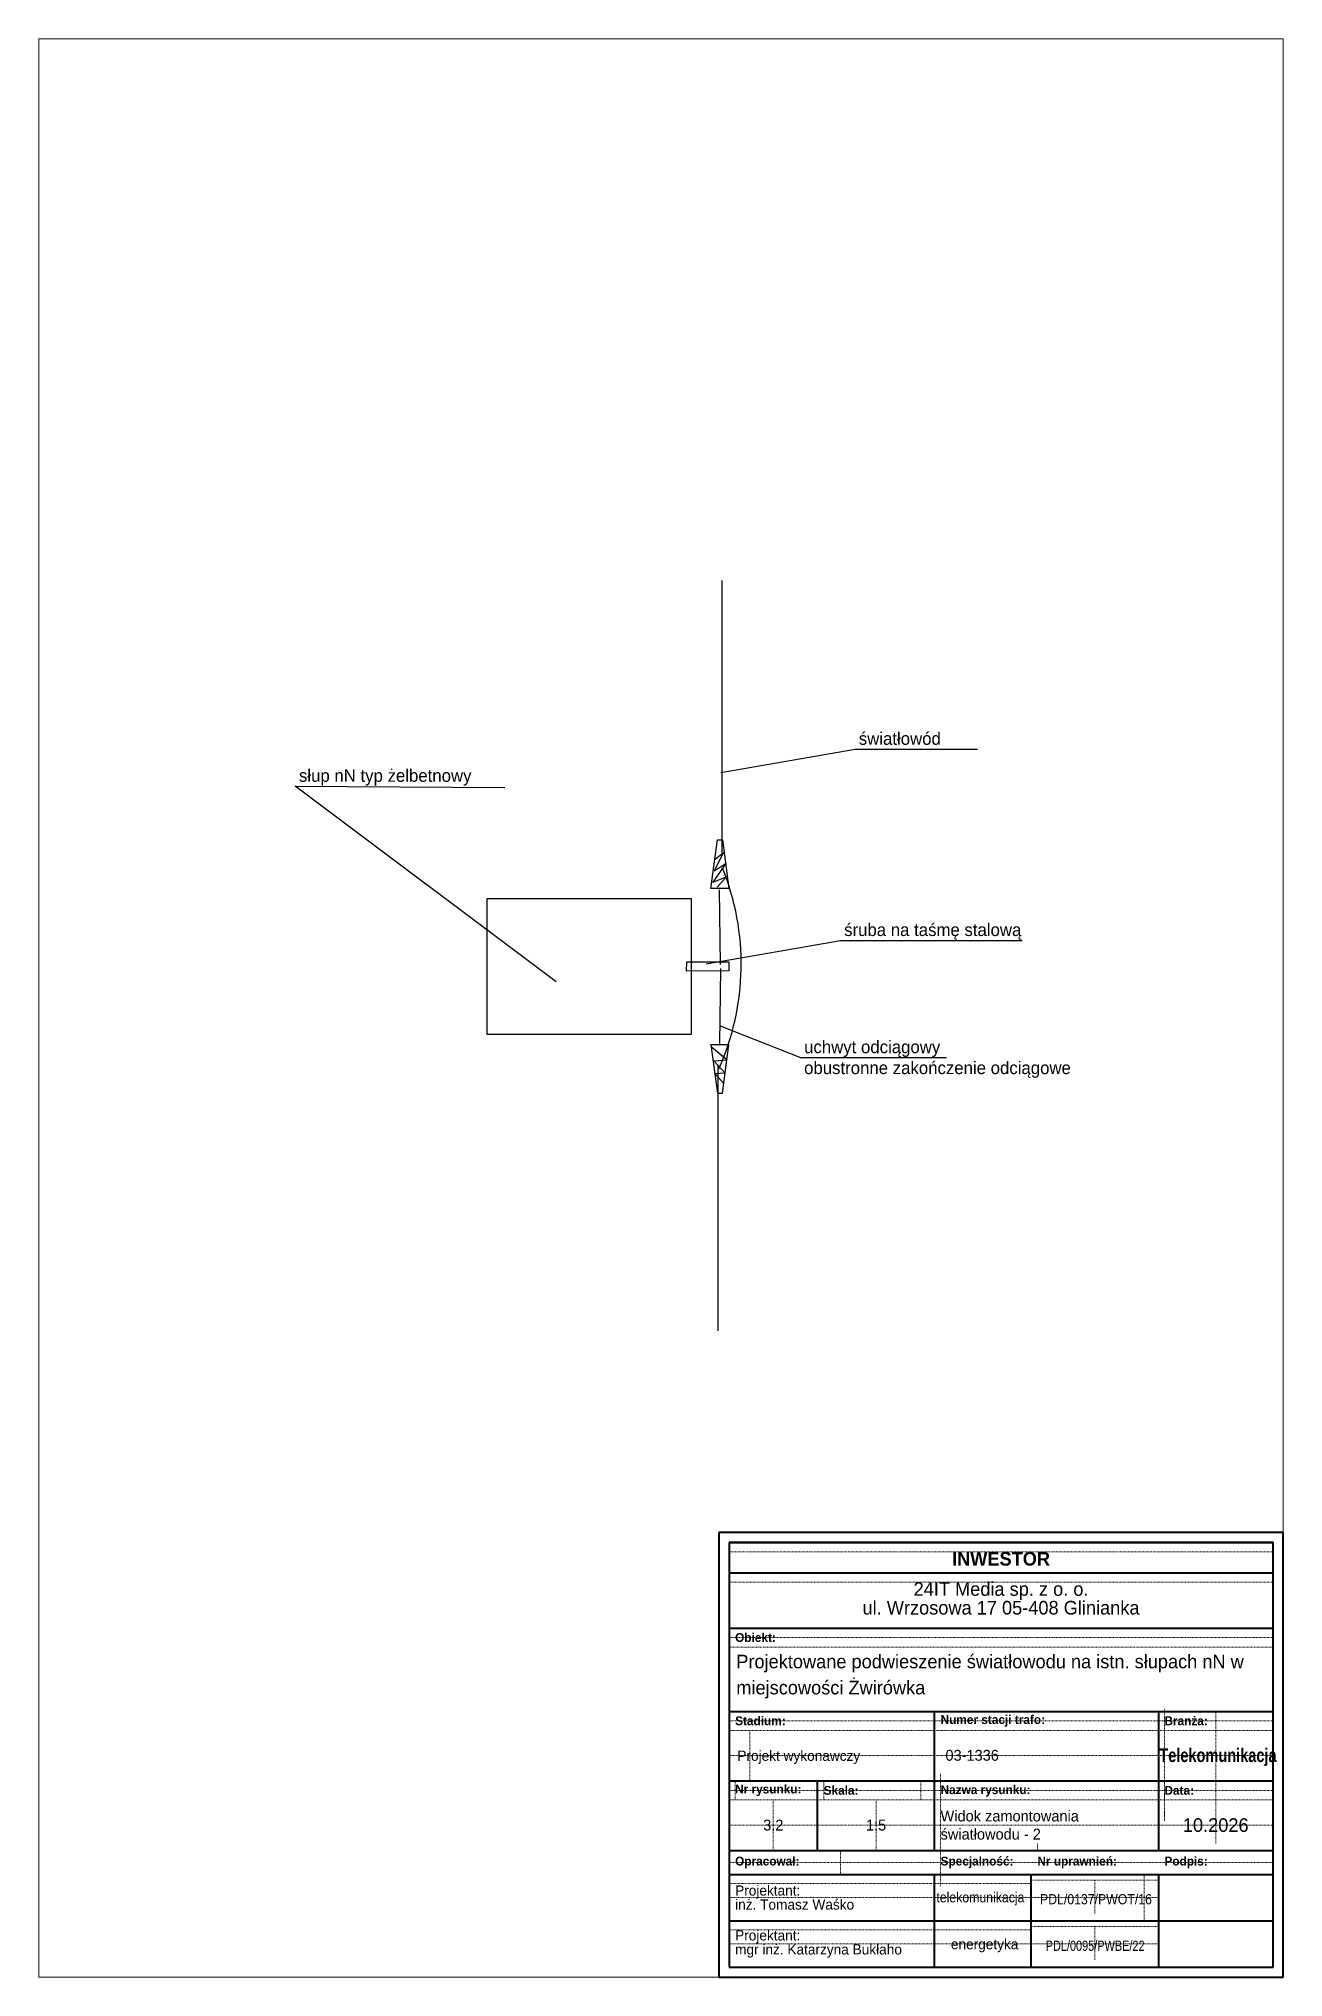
# Paper-space layout '3.2' of a CAD drawing. Header units: metres, sheet in millimetres. Extents: x 6 to 189, y 1 to 286.
# The model-space entities are those that its viewports show. They can reach past a viewport. Long polylines and large blocks are cut down to what shows.
import ezdxf

# ---------------------------------------------------------------- set-up
doc = ezdxf.new("R2010")
doc.units = ezdxf.units.M
doc.header["$MEASUREMENT"] = 0
doc.linetypes.add('DGN Style 2', pattern=[0.005224, 0.003135, -0.00209])
doc.layers.get('0').update_dxf_attribs({"lineweight": 18})
doc.layers.add('@KonstrTabelki', color=253, linetype='DGN Style 2', lineweight=0, plot=False)
for name, color, linetype, lineweight in [('@Tabelka', 7, 'Continuous', 13), ('yabella', 7, 'Continuous', 25), ('światł', 1, 'Continuous', 30)]:
    doc.layers.add(name, color=color, linetype=linetype, lineweight=lineweight)
doc.styles.add('BardzoMale-PrawaGora', font='arial.ttf', dxfattribs={"height": 0.0025})
doc.styles.add('nowy ja', font='', dxfattribs={"height": 2})
doc.styles.get("Standard").update_dxf_attribs({"font": ''})
doc.styles.get('nowy ja').set_extended_font_data('Lato Light')
doc.styles.get('Standard').set_extended_font_data('Lato Light')

# ---------------------------------------------------------------- blocks, each defined once
blk = doc.blocks.new('tabelka')
at = {"layer": '@KonstrTabelki', "lineweight": 0}
for p, q in [((-1.5, 62.52), (-81.5, 62.52)), ((-1.5, 58.08), (-81.5, 58.08)), ((-1.5, 49.94), (-81.5, 49.94)), ((-81.5, 48.55), (-1.5, 48.55)), ((-1.5, 37.69), (-81.5, 37.69)), ((-17.47, 39.44), (-17.47, 22.94)), ((-9.93, 19.68), (-9.93, 39.08)), ((-81.5, 36.3), (-1.5, 36.3)), ((-78.46, 36.3), (-78.46, 28.86)), ((-81.5, 32.58), (-1.5, 32.58)), ((-80.6, 28.86), (-80.6, 26.08)), ((-67.58, 28.86), (-67.58, 26.08)), ((-53.27, 26.08), (-53.27, 28.86)), ((-50.39, 29.9), (-50.39, 18.64)), ((-17.47, 28.86), (-17.47, 22.94)), ((-9.93, 19.68), (-9.93, 28.86)), ((-1.5, 27.47), (-81.5, 27.47)), ((-81.5, 26.08), (-1.5, 26.08)), ((-74.99, 18.64), (-74.99, 26.08)), ((-59.88, 18.64), (-59.88, 26.08)), ((-1.5, 27.47), (-18.36, 27.47)), ((-1.5, 22.36), (-81.5, 22.36)), ((-1.5, 22.36), (-18.36, 22.36)), ((-65.11, 18.64), (-65.11, 15.11)), ((-50.39, 18.64), (-50.39, 13.41)), ((-36.15, 19.68), (-36.15, 18.64)), ((-81.5, 16.88), (-1.5, 16.88)), ((-20.43, 15.11), (-20.43, 8.31)), ((-37.05, 13.77), (-81.5, 13.77)), ((-37.05, 11.71), (-81.5, 11.71)), ((-37.05, 14.25), (-18.36, 14.25)), ((-18.36, 11.71), (-37.05, 11.71)), ((-27.71, 14.25), (-27.71, 9.31)), ((-37.05, 6.97), (-81.5, 6.97)), ((-37.05, 7.44), (-18.36, 7.44)), ((-27.71, 7.44), (-27.71, 2.5)), ((-37.05, 4.9), (-81.5, 4.9)), ((-18.36, 4.9), (-37.05, 4.9))]:
    blk.add_line(p, q, dxfattribs=at)
at = {"layer": '@KonstrTabelki'}
for points in [[(-51.29, 28.86), (-51.29, 39.08)], [(-51.29, 18.64), (-51.29, 28.86)]]:
    blk.add_lwpolyline(points, dxfattribs=at)
at = {"layer": '@Tabelka', "lineweight": 40}
for p, q in [((0, 65.41), (-83, 65.41)), ((-83, 65.41), (-83, 0)), ((-81.5, 63.91), (-1.5, 63.91)), ((-1.5, 63.91), (-81.5, 63.91)), ((-81.5, 63.91), (-81.5, 1.5)), ((-1.5, 1.5), (-1.5, 63.91)), ((0, 0), (0, 65.41)), ((-81.5, 59.47), (-1.5, 59.47)), ((-81.5, 51.33), (-1.5, 51.33)), ((-81.5, 39.08), (-1.5, 39.08)), ((-81.5, 39.08), (-18.36, 39.08)), ((-51.29, 28.86), (-51.29, 39.08)), ((-18.36, 39.08), (-18.36, 28.86)), ((-51.29, 28.86), (-51.29, 35.67)), ((-81.5, 28.86), (-18.36, 28.86)), ((-68.48, 18.64), (-68.48, 28.86)), ((-51.29, 18.64), (-51.29, 28.86)), ((-18.36, 28.86), (-1.5, 28.86)), ((-18.36, 28.86), (-18.36, 18.64)), ((-51.29, 18.64), (-51.29, 25.45)), ((-18.36, 25.45), (-18.36, 18.64)), ((-81.5, 18.64), (-1.5, 18.64)), ((-81.5, 18.64), (-1.5, 18.64)), ((-81.5, 15.11), (-1.5, 15.11)), ((-51.29, 1.5), (-51.29, 15.11)), ((-37.05, 1.5), (-37.05, 15.11)), ((-18.36, 15.11), (-18.36, 1.5)), ((-81.5, 8.31), (-1.5, 8.31)), ((-81.5, 8.31), (-1.5, 8.31)), ((-81.5, 1.5), (-1.5, 1.5)), ((-83, 0), (0, 0))]:
    blk.add_line(p, q, dxfattribs=at)
at = {"color": 18, "true_color": 0x000000, "insert": (-80.43, 47.42), "char_height": 2, "width": 76.9558, "attachment_point": 1, "line_spacing_factor": 0.825, "style": 'BardzoMale-PrawaGora'}
blk.add_mtext('\\pxsm1.15,ql;{\\fLato Light|b0|i0|c238|p34;\\C256;Projektowane podwieszenie światłowodu na istn. słupach nN w miejscowości Żwirówka}', dxfattribs=at)
at = {"color": 1, "insert": (-49.67, 32.62, 1), "char_height": 1.6, "width": 26.3577, "attachment_point": 4}
blk.add_mtext('{\\C18;\\c0;03-1336}', dxfattribs=at)
at = {"layer": '@Tabelka'}
for s, insert, char_height, attachment_point, line_spacing_factor in [('{\\fLato Light|b1|i0|c238|p34;INWESTOR}', (-41.5, 62.52), 2, 2, 0.825), ('24IT Media sp. z o. o.\\Pul. Wrzosowa 17 05-408 Glinianka', (-41.5, 58.08), 2, 2, 0.825), ('{\\fLato Light|b1|i0|c238|p34;Obiekt:}', (-80.6, 49.94), 1.3, 4, 0.946154), ('{\\fLato Light|b1|i0|c238|p34;Branża:}', (-17.47, 37.69), 1.3, 4, 0.946154), ('Projekt wykonawczy', (-80.27, 32.34), 1.5, 4, 0.825), ('{\\fLato Light|b1|i0|c238|p34;\\W0.8;Telekomunikacja}', (-9.6, 32.34), 2, 5, 0.76875), ('{\\fLato Light|b1|i0|c238|p34;Nr rysunku:}', (-80.6, 27.47), 1.3, 4, 0.946154), ('{\\fLato Light|b1|i0|c238|p34;Skala:}', (-67.58, 27.47), 1.3, 4, 0.946154), ('{\\fLato Light|b1|i0|c238|p34;Nazwa rysunku:}', (-50.39, 27.38), 1.3, 4, 0.946154), ('{\\fLato Light|b1|i0|c238|p34;Data:}', (-17.47, 27.47), 1.3, 4, 0.946154), ('10.2026', (-9.93, 22.36), 2, 5, 0.825), ('{\\fLato Light|b1|i0|c238|p34;Opracował:}', (-80.6, 16.88), 1.3, 4, 0.946154), ('{\\fLato Light|b1|i0|c238|p34;Specjalność:}', (-50.39, 16.88), 1.3, 4, 0.946154), ('{\\fLato Light|b1|i0|c238|p34;Nr uprawnień:}', (-36.15, 16.88), 1.3, 4, 0.946154), ('{\\fLato Light|b1|i0|c238|p34;Podpis:}', (-17.47, 16.88), 1.3, 4, 0.946154)]:
    blk.add_mtext(s, dxfattribs=dict(at, insert=insert, char_height=char_height, attachment_point=attachment_point, line_spacing_factor=line_spacing_factor))
for s, insert, char_height, width, attachment_point, line_spacing_factor in [('{\\fLato Light|b1|i0|c238|p34;Stadium:}', (-80.6, 37.69), 1.3, 8.6456, 4, 0.946154), ('{\\fLato Light|b1|i0|c238|p34;Numer stacji trafo:}', (-50.39, 37.69), 1.3, 16.1141, 4, 0.946154), ('Projektant:\\Pinż. Tomasz Waśko', (-80.6, 11.71), 1.5, 27.9275, 4, 0.825), ('{\\W0.9;telekomunikacja}', (-44.53, 11.53), 1.5, 22.915, 5, 0.825), ('{\\W0.9;PDL/0137/PWOT/16}', (-27.54, 11.46), 1.5, 22.915, 5, 0.825), ('Projektant:\\Pmgr inż. Katarzyna Bukłaho', (-80.6, 4.9), 1.5, 27.9275, 4, 0.825), ('energetyka', (-43.91, 4.64), 1.5, 22.915, 5, 0.825), ('{\\W0.8;PDL/0095/PWBE/22}', (-27.66, 4.62), 1.5, 22.915, 5, 0.825)]:
    blk.add_mtext(s, dxfattribs=dict(at, insert=insert, char_height=char_height, width=width, attachment_point=attachment_point, line_spacing_factor=line_spacing_factor))

msp = doc.modelspace()

# ---------------------------------------------------------------- linework, layer by layer
msp.add_lwpolyline([(829536405.02024, 575609968.94618), (829536405.02024, 575609868.94618), (829536555.02024, 575609868.94618)])
at = {"layer": 'yabella'}
for points in [[(829536576.95342, 575610061.49948), (829536675.66896, 575610078.69508), (829536765.73068, 575610078.69508)], [(829536455.95079, 575609907.82834), (829536264.07367, 575610051.4923), (829536418.09728, 575610050.46493)], [(829536569.59523, 575609976.35856), (829536574.46046, 575610012.00368), (829536578.16732, 575610012.00368), (829536582.80091, 575609976.35856), (829536569.36356, 575609976.35856)], [(829536572.67742, 575609997.97704), (829536578.85329, 575610002.87682), (829536571.95086, 575609989.26633), (829536580.48809, 575609994.71053), (829536571.04265, 575609980.91857), (829536581.033, 575609984.91097), (829536574.31222, 575609977.28911)], [(829536576.74516, 575609920.33348), (829536575.96277, 575609975.30836)], [(829536566.19465, 575609920.93998), (829536664.9102, 575609938.13558), (829536798.53822, 575609938.13558)], [(829536576.74516, 575609917.44303), (829536575.96277, 575609862.46815)], [(829536576.421, 575609875.35102), (829536635.47753, 575609852.02043), (829536742.73885, 575609852.02043)], [(829536569.59523, 575609861.41795), (829536574.46046, 575609825.77282), (829536578.16732, 575609825.77282), (829536582.80091, 575609861.41795), (829536569.36356, 575609861.41795)], [(829536578.95132, 575609833.17998), (829536572.6022, 575609840.24811), (829536579.85834, 575609840.79182), (829536571.69518, 575609849.67228), (829536581.30955, 575609850.39722), (829536570.06254, 575609859.64017)]]:
    msp.add_lwpolyline(points, dxfattribs=at)
msp.add_lwpolyline([(829536551.92321, 575609922.42519), (829536582.76151, 575609922.44169), (829536582.76151, 575609915.69622), (829536551.7401, 575609915.46718)], close=True, dxfattribs=at)
at = {"layer": 'światł'}
for points in [[(829536577.62554, 575610202.83332), (829536577.62554, 575610001.90114)], [(829536574.8021, 575609846.6382), (829536574.8021, 575609651.21161)]]:
    msp.add_lwpolyline(points, dxfattribs=at)
at = {"layer": 'światł', "color": 0, "lineweight": 25}
msp.add_lwpolyline([(829536405.02024, 575609968.94618), (829536555.02024, 575609968.94618), (829536555.02024, 575609868.94618), (829536405.02024, 575609868.94618)], close=True, dxfattribs=at)
at = {"layer": 'światł'}
msp.add_arc((829536403.48299, 575609920.68505), 188.42711, 335.89232374, 22.06879942, dxfattribs=at)

# ---------------------------------------------------------------- texts
at = {"width": 209.1948433, "attachment_point": 1}
for s, insert, char_height in [('światłowód', (829536678.34302, 575610091.16478), 9.225336), ('słup nN typ żelbetnowy', (829536266.74773, 575610063.962), 9.2253356), ('śruba na taśmę stalową', (829536667.58425, 575609950.60528), 9.2253356), ('uchwyt odciągowy \\Pobustronne zakończenie odciągowe', (829536638.15159, 575609864.49013), 9.2253356)]:
    msp.add_mtext(s, dxfattribs=dict(at, insert=insert, char_height=char_height))

psp = doc.layouts.new('3.2')

# ---------------------------------------------------------------- linework, layer by layer
psp.add_lwpolyline([(6, 286), (189, 286), (189, 1), (6, 1)], close=True)

# ---------------------------------------------------------------- block references
psp.add_blockref('tabelka', (189, 1))

# ---------------------------------------------------------------- texts
at = {"char_height": 1.6, "width": 9.2791, "attachment_point": 5}
for s, insert in [('3.2', (114.01, 23.36)), ('1:5', (129.12, 23.36))]:
    psp.add_mtext(s, dxfattribs=dict(at, insert=insert))
at = {"insert": (138.61, 23.36), "char_height": 1.6, "width": 31.6889, "attachment_point": 4, "style": 'nowy ja'}
psp.add_mtext('Widok zamontowania światłowodu - 2', dxfattribs=at)

# ---------------------------------------------------------------- viewports
at = {"layer": '0'}
psp.add_viewport(center=(97.5, 143.5), size=(183, 284.997), view_center_point=(829536532.93068, 575609888.47494), view_height=1424.98565, dxfattribs=at)

doc.saveas('drawing.dxf')
